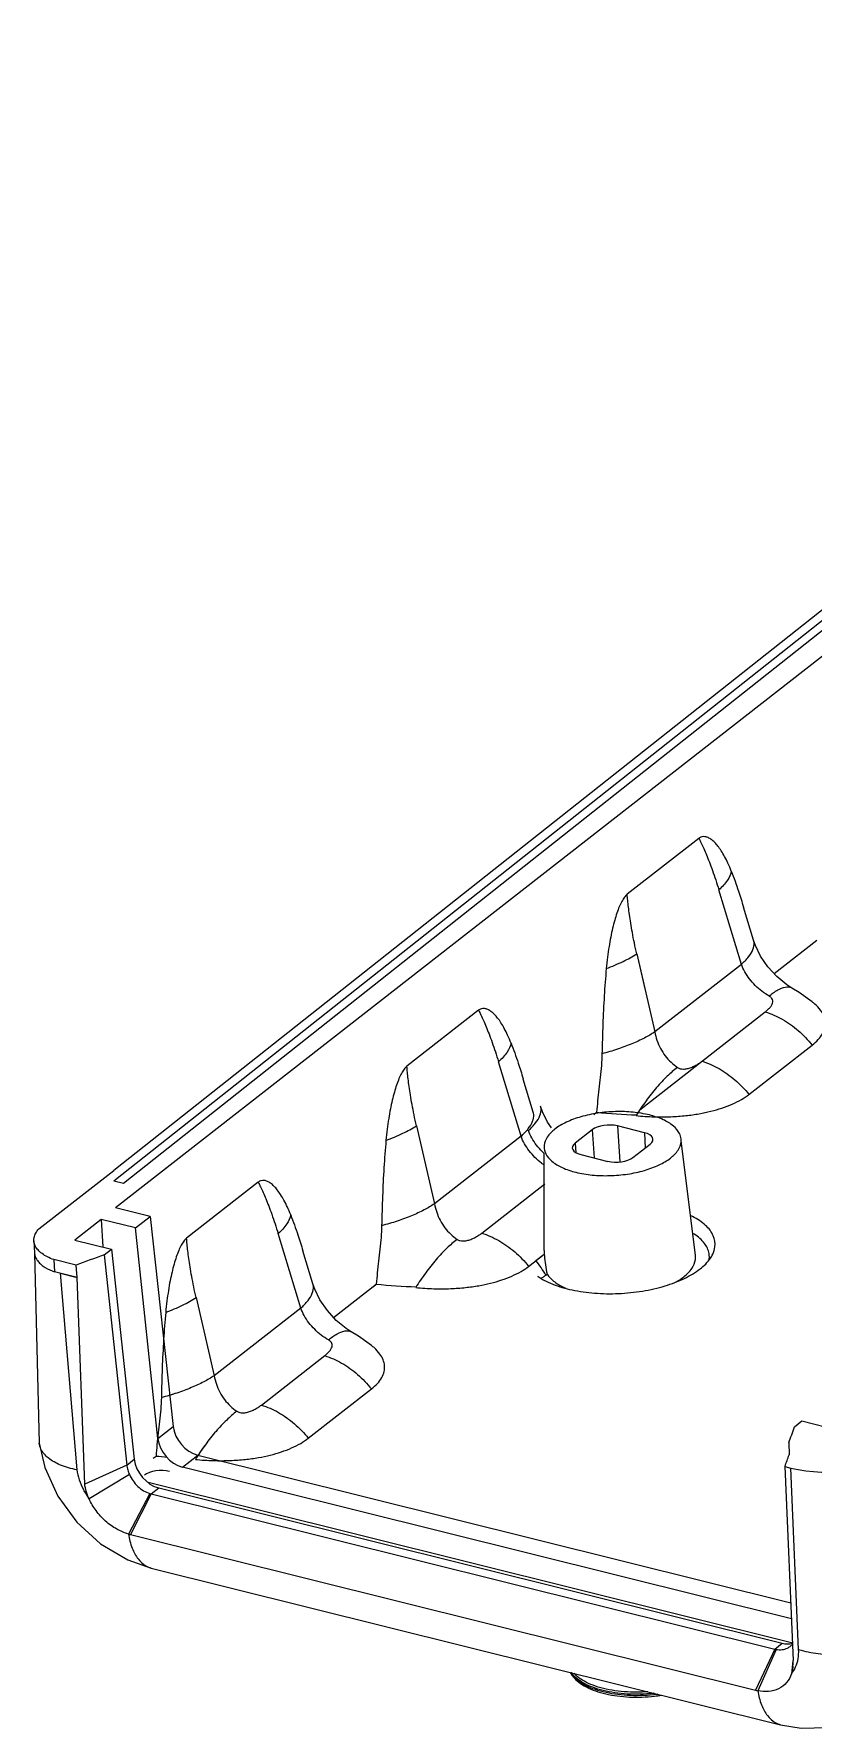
# Model space of a CAD drawing. Header units: inches. Extents: x 3700 to 4563, y 1353 to 2328.
# Drawn here: x 4299.09 to 4317.55, y 1422.08 to 1462.18 of the extents above; entities that cross this region are included whole.
import ezdxf

# ---------------------------------------------------------------- set-up
doc = ezdxf.new("R2010")
doc.units = ezdxf.units.IN
doc.header["$LTSCALE"] = 0.5
doc.layers.add('02___PRT_ALL_AXES', color=7, linetype='Continuous')
doc.layers.add('06___PRT_ALL_SURFS', color=7, linetype='Continuous')

msp = doc.modelspace()

# ---------------------------------------------------------------- linework, layer by layer
at = {"color": 7, "linetype": 'Continuous'}
for p, q in [((4334.998, 1462.18), (4300.985, 1435.283)), ((4335.263, 1461.095), (4301.022, 1434.397)), ((4333.038, 1460.372), (4300.985, 1435.025)), ((4333.267, 1460.315), (4301.214, 1434.968)), ((4314.84, 1443.14), (4313.143, 1441.817)), ((4316.136, 1440.731), (4316.135, 1440.731)), ((4316.626, 1439.938), (4317.638, 1440.727)), ((4317.042, 1439.598), (4317.042, 1439.598)), ((4309.622, 1439.071), (4307.925, 1437.748)), ((4316.027, 1437.079), (4317.524, 1438.246)), ((4311.091, 1436.798), (4311.091, 1436.798)), ((4310.917, 1436.662), (4310.917, 1436.663)), ((4312.35, 1436.604), (4312.419, 1436.658)), ((4313.554, 1436.174), (4312.912, 1436.334)), ((4312.912, 1436.334), (4312.967, 1435.483)), ((4312.317, 1436.244), (4311.91, 1435.927)), ((4311.91, 1435.927), (4311.929, 1435.701)), ((4312.317, 1436.244), (4312.36, 1435.577)), ((4313.28, 1435.586), (4313.687, 1435.904)), ((4313.554, 1436.174), (4313.566, 1435.809)), ((4314.759, 1433.268), (4314.421, 1435.988)), ((4302.643, 1435.661), (4301.022, 1434.397)), ((4311.176, 1433.384), (4311.176, 1435.683)), ((4311.997, 1435.568), (4311.998, 1435.568)), ((4312.043, 1435.656), (4312.684, 1435.496)), ((4299.205, 1433.895), (4300.985, 1435.283)), ((4301.214, 1434.968), (4300.985, 1435.025)), ((4304.403, 1435.002), (4302.707, 1433.679)), ((4304.403, 1435.002), (4302.707, 1433.679)), ((4301.845, 1434.192), (4301.022, 1434.397)), ((4300.686, 1434.122), (4300.06, 1433.634)), ((4300.686, 1434.122), (4300.726, 1433.469)), ((4301.497, 1433.921), (4300.686, 1434.122)), ((4301.497, 1433.921), (4301.845, 1434.192)), ((4302.03, 1428.94), (4301.497, 1433.921)), ((4301.845, 1434.192), (4302.391, 1429.221)), ((4299.091, 1433.618), (4299.105, 1433.33)), ((4300.06, 1433.634), (4300.926, 1433.419)), ((4299.106, 1433.315), (4299.216, 1428.822)), ((4299.562, 1433.169), (4299.577, 1432.881)), ((4300.088, 1433.038), (4299.562, 1433.169)), ((4300.752, 1433.283), (4300.926, 1433.419)), ((4300.752, 1433.283), (4301.29, 1428.307)), ((4300.926, 1433.419), (4301.469, 1428.446)), ((4310.808, 1433.01), (4311.179, 1433.299)), ((4310.982, 1433.146), (4311.179, 1433.299)), ((4300.114, 1432.747), (4299.577, 1432.881)), ((4299.714, 1432.847), (4300.114, 1432.747)), ((4300.114, 1432.747), (4300.088, 1433.038)), ((4300.294, 1427.857), (4300.114, 1432.747)), ((4311.215, 1432.805), (4311.245, 1432.829)), ((4305.699, 1432.594), (4305.699, 1432.594)), ((4305.699, 1432.594), (4305.699, 1432.594)), ((4306.189, 1431.801), (4307.201, 1432.59)), ((4307.132, 1432.536), (4307.201, 1432.59)), ((4306.605, 1431.461), (4306.605, 1431.461)), ((4306.605, 1431.461), (4306.605, 1431.461)), ((4305.59, 1428.942), (4307.088, 1430.109)), ((4305.59, 1428.942), (4307.088, 1430.109)), ((4302.03, 1428.94), (4302.391, 1429.221)), ((4317.105, 1429.215), (4317.279, 1429.351)), ((4317.279, 1429.351), (4318.144, 1429.135)), ((4316.972, 1428.838), (4316.977, 1428.552)), ((4301.29, 1428.307), (4300.294, 1427.857)), ((4301.29, 1428.307), (4301.469, 1428.446)), ((4301.913, 1428.467), (4301.983, 1428.521)), ((4302.609, 1428.259), (4302.971, 1428.541)), ((4302.971, 1428.541), (4317.016, 1425.047)), ((4301.353, 1428.081), (4300.398, 1427.507)), ((4317.063, 1424.096), (4301.795, 1427.894)), ((4317.033, 1424.671), (4302.609, 1428.259)), ((4316.878, 1428.273), (4317.02, 1428.238)), ((4316.878, 1428.273), (4317.075, 1423.683)), ((4301.835, 1427.635), (4301.328, 1426.674)), ((4301.869, 1427.626), (4301.375, 1426.662)), ((4301.869, 1427.626), (4302.049, 1427.766)), ((4301.869, 1427.626), (4316.637, 1423.952)), ((4302.049, 1427.766), (4316.817, 1424.092)), ((4301.375, 1426.662), (4316.186, 1422.977)), ((4301.869, 1425.871), (4316.775, 1422.163)), ((4316.637, 1423.952), (4316.186, 1422.977)), ((4316.671, 1423.945), (4316.234, 1422.966)), ((4316.637, 1423.952), (4316.817, 1424.092)), ((4317.065, 1423.684), (4317.033, 1423.369))]:
    msp.add_line(p, q, dxfattribs=at)
for points in [[(4299.216, 1428.822), (4299.349, 1428.253), (4299.658, 1427.57), (4300.107, 1426.954), (4300.67, 1426.442), (4301.313, 1426.064), (4301.869, 1425.871)], [(4316.775, 1422.163), (4317.265, 1422.082), (4317.882, 1422.098), (4318.463, 1422.243), (4318.987, 1422.506), (4319.167, 1422.635)]]:
    msp.add_lwpolyline(points, dxfattribs=at)
for centre, radius, start, end in [((4313.775, 1449.53), 12.943, 263.9891, 268.1701), ((4376.71, 1226.268), 220.511, 110.14903, 110.33285), ((4308.926, 1431.496), 2.637, 29.7674, 38.872), ((4311.816, 1433.905), 1.379, 234.6108, 236.539), ((4311.886, 1434.014), 1.508, 236.5821, 241.0111), ((4311.951, 1434.128), 1.639, 240.9605, 241.5252), ((4308.557, 1445.462), 12.943, 263.9891, 268.1701), ((4322.379, 1430.06), 20.253, 174.7235, 176.5185), ((4279.617, 1442.269), 39.696, 340.2239, 340.8007), ((4303.338, 1441.393), 12.943, 263.9891, 265.1742), ((4280.084, 1441.453), 39.084, 340.292, 340.7266), ((4302.015, 1428.21), 0.602, 252.6253, 256.0005), ((4301.667, 1427.831), 1.205, 253.6642, 256.0162), ((4316.774, 1424.504), 0.568, 256.0269, 259.5339), ((4316.785, 1424.294), 0.354, 296.2623, 307.9802), ((4316.787, 1424.291), 0.35, 307.9437, 321.3737), ((4316.152, 1423.644), 0.923, 354.0006, 2.3837), ((4316.461, 1424.083), 1.139, 256.0221, 258.4635)]:
    msp.add_arc(centre, radius, start, end, dxfattribs=at)
for centre, major_axis, ratio, start_param, end_param in [((4312.681, 1436.154), (0.431, 0.026), 0.46419, 0.977817, 2.548308), ((4312.274, 1435.836), (0.431, 0.026), 0.463928, 2.548436, 4.118928), ((4313.323, 1435.994), (0.431, 0.026), 0.463928, 5.690029, 7.26052), ((4312.916, 1435.677), (0.431, 0.026), 0.46419, -2.163776, -0.593284), ((4302.936, 1429.115), (-0.401, 0.511), 0.733242, 0.868149, 2.386585), ((4302.575, 1428.834), (-0.399, 0.513), 0.735268, 0.871588, 2.390024), ((4302.014, 1428.34), (-0.401, 0.512), 0.733649, 0.868832, 2.387268), ((4302.071, 1427.978), (0.431, 0.026), 0.46419, 0.977817, 2.548308), ((4316.782, 1424.667), (-0.401, 0.512), 0.733649, -3.895917, -3.431085)]:
    msp.add_ellipse(centre, major_axis=major_axis, ratio=ratio, start_param=start_param, end_param=end_param, dxfattribs=at)
for points, start_tangent, end_tangent in [([(4315.609, 1442.365), (4315.53, 1442.551), (4315.45, 1442.711), (4315.371, 1442.845), (4315.292, 1442.956), (4315.213, 1443.046), (4315.135, 1443.113), (4315.058, 1443.158), (4314.983, 1443.18), (4314.909, 1443.175), (4314.84, 1443.14)], (-0.364623, 0.931155), (-0.788621, -0.61488)), ([(4314.84, 1443.14), (4314.895, 1443.028), (4314.955, 1442.899), (4315.02, 1442.75), (4315.089, 1442.578), (4315.163, 1442.379), (4315.239, 1442.156), (4315.313, 1441.923)], (0.461767, -0.887001), (0.289851, -0.957072)), ([(4315.609, 1442.365), (4315.519, 1442.151), (4315.313, 1441.923)], (-0.148715, -0.98888), (-0.746721, -0.665137)), ([(4315.609, 1442.365), (4315.779, 1441.891), (4315.898, 1441.514)], (0.364518, -0.931196), (0.289613, -0.957144)), ([(4313.143, 1441.817), (4313.078, 1441.747), (4313.016, 1441.647), (4312.956, 1441.521), (4312.899, 1441.371), (4312.847, 1441.2), (4312.798, 1441.013), (4312.753, 1440.805), (4312.713, 1440.578), (4312.678, 1440.329), (4312.648, 1440.059)], (-0.788621, -0.61488), (-0.093222, -0.995645)), ([(4313.37, 1440.408), (4313.313, 1440.664), (4313.265, 1440.911), (4313.226, 1441.135), (4313.196, 1441.335), (4313.173, 1441.514), (4313.155, 1441.674), (4313.143, 1441.817)], (-0.225678, 0.974202), (-0.074854, 0.997194)), ([(4315.847, 1440.158), (4316.019, 1440.338), (4316.12, 1440.512), (4316.147, 1440.671), (4316.135, 1440.731)], (0.748982, 0.662591), (-0.290844, 0.95677)), ([(4312.648, 1440.059), (4313.049, 1440.229), (4313.37, 1440.408)], (0.93732, 0.34847), (0.835142, 0.550035)), ([(4312.648, 1440.059), (4313.049, 1440.229), (4313.37, 1440.408)], (0.93732, 0.34847), (0.835142, 0.550035)), ([(4312.648, 1440.059), (4312.599, 1439.413), (4312.566, 1438.74), (4312.546, 1438.041)], (-0.092996, -0.995666), (-0.020299, -0.999794)), ([(4316.503, 1439.408), (4316.712, 1439.552), (4316.889, 1439.62), (4317.026, 1439.607), (4317.042, 1439.598)], (0.774291, 0.63283), (0.851321, -0.524645)), ([(4310.391, 1438.296), (4310.312, 1438.483), (4310.232, 1438.642), (4310.153, 1438.777), (4310.074, 1438.888), (4309.995, 1438.977), (4309.916, 1439.045), (4309.84, 1439.09), (4309.764, 1439.111), (4309.691, 1439.106), (4309.622, 1439.071)], (-0.364623, 0.931155), (-0.788621, -0.61488)), ([(4317.524, 1438.246), (4317.666, 1438.377), (4317.767, 1438.517), (4317.822, 1438.659), (4317.832, 1438.798), (4317.8, 1438.935), (4317.723, 1439.074), (4317.591, 1439.218), (4317.527, 1439.272)], (0.788415, 0.615144), (-0.785653, 0.618667)), ([(4309.622, 1439.071), (4309.677, 1438.96), (4309.737, 1438.831), (4309.801, 1438.682), (4309.87, 1438.51), (4309.944, 1438.311), (4310.021, 1438.087), (4310.095, 1437.854)], (0.461767, -0.887001), (0.289851, -0.957072)), ([(4316.414, 1439.034), (4316.816, 1438.858), (4317.194, 1438.59), (4317.524, 1438.246)], (0.954829, -0.297155), (0.625545, -0.780188)), ([(4313.798, 1438.56), (4313.553, 1438.415), (4313.254, 1438.277), (4312.914, 1438.15), (4312.546, 1438.041)], (-0.827168, -0.561955), (-0.966745, -0.255743)), ([(4310.391, 1438.296), (4310.3, 1438.083), (4310.095, 1437.854)], (-0.148715, -0.98888), (-0.746721, -0.665137)), ([(4310.391, 1438.296), (4310.561, 1437.822), (4310.68, 1437.446)], (0.364518, -0.931196), (0.289613, -0.957144)), ([(4312.546, 1438.041), (4312.531, 1437.766), (4312.504, 1437.484), (4312.472, 1437.204), (4312.443, 1436.928), (4312.419, 1436.658)], (-0.020303, -0.999794), (-0.072252, -0.997386)), ([(4312.546, 1438.041), (4312.531, 1437.766), (4312.504, 1437.484), (4312.472, 1437.204), (4312.443, 1436.928), (4312.419, 1436.658)], (-0.020303, -0.999794), (-0.072252, -0.997386)), ([(4307.925, 1437.748), (4307.86, 1437.679), (4307.797, 1437.578), (4307.738, 1437.453), (4307.681, 1437.302), (4307.628, 1437.132), (4307.58, 1436.944), (4307.535, 1436.737), (4307.495, 1436.509), (4307.46, 1436.261), (4307.43, 1435.991)], (-0.788621, -0.61488), (-0.093222, -0.995645)), ([(4308.151, 1436.339), (4308.095, 1436.596), (4308.047, 1436.842), (4308.008, 1437.066), (4307.978, 1437.266), (4307.955, 1437.445), (4307.937, 1437.605), (4307.925, 1437.748)], (-0.225678, 0.974202), (-0.074854, 0.997194)), ([(4314.336, 1437.718), (4314.093, 1437.511), (4313.84, 1437.243), (4313.589, 1436.927), (4313.352, 1436.578)], (-0.802292, -0.596931), (-0.533559, -0.845763)), ([(4314.917, 1437.866), (4315.318, 1437.69), (4315.696, 1437.422), (4316.027, 1437.079)], (0.954828, -0.297158), (0.625547, -0.780187)), ([(4314.917, 1437.866), (4315.318, 1437.69), (4315.696, 1437.422), (4316.027, 1437.079)], (0.954828, -0.297158), (0.625547, -0.780187)), ([(4310.803, 1436.225), (4310.975, 1436.405), (4311.076, 1436.579), (4311.102, 1436.738), (4311.091, 1436.798)], (0.748982, 0.662591), (-0.290844, 0.95677)), ([(4313.352, 1436.578), (4313.782, 1436.551), (4314.18, 1436.553), (4314.533, 1436.578), (4314.845, 1436.622), (4315.126, 1436.681), (4315.388, 1436.757), (4315.631, 1436.85), (4315.847, 1436.958), (4316.027, 1437.079)], (0.995093, -0.098944), (0.788826, 0.614617)), ([(4307.43, 1435.991), (4307.831, 1436.16), (4308.151, 1436.339)], (0.93732, 0.34847), (0.835142, 0.550035)), ([(4310.629, 1436.089), (4310.801, 1436.27), (4310.902, 1436.443), (4310.929, 1436.602), (4310.917, 1436.662)], (0.748982, 0.662591), (-0.290844, 0.95677)), ([(4314.418, 1436.032), (4314.382, 1436.154), (4314.237, 1436.332), (4313.993, 1436.482), (4313.668, 1436.593), (4313.284, 1436.658), (4312.867, 1436.673), (4312.445, 1436.636), (4312.047, 1436.549), (4311.7, 1436.42), (4311.428, 1436.256)], (-0.124068, 0.992274), (-0.788621, -0.61488)), ([(4307.43, 1435.991), (4307.381, 1435.345), (4307.348, 1434.671), (4307.327, 1433.972)], (-0.092996, -0.995666), (-0.020299, -0.999794)), ([(4311.428, 1436.256), (4311.25, 1436.069), (4311.177, 1435.871), (4311.176, 1435.84)], (-0.788621, -0.61488), (0.009778, -0.999952)), ([(4314.168, 1435.574), (4314.347, 1435.762), (4314.42, 1435.959), (4314.418, 1436.032)], (0.788621, 0.61488), (-0.124068, 0.992274)), ([(4311.176, 1435.84), (4311.215, 1435.677), (4311.36, 1435.498), (4311.604, 1435.348), (4311.929, 1435.237), (4312.313, 1435.172), (4312.73, 1435.158), (4313.152, 1435.195), (4313.55, 1435.281), (4313.897, 1435.411), (4314.168, 1435.574)], (0.009778, -0.999952), (0.788621, 0.61488)), ([(4305.173, 1434.228), (4305.094, 1434.414), (4305.014, 1434.574), (4304.934, 1434.708), (4304.855, 1434.819), (4304.777, 1434.909), (4304.698, 1434.976), (4304.621, 1435.021), (4304.546, 1435.042), (4304.473, 1435.038), (4304.403, 1435.002)], (-0.364623, 0.931155), (-0.788621, -0.61488)), ([(4305.173, 1434.228), (4305.094, 1434.414), (4305.014, 1434.574), (4304.934, 1434.708), (4304.855, 1434.819), (4304.777, 1434.909), (4304.698, 1434.976), (4304.621, 1435.021), (4304.546, 1435.042), (4304.473, 1435.038), (4304.403, 1435.002)], (-0.364623, 0.931155), (-0.788621, -0.61488)), ([(4304.403, 1435.002), (4304.459, 1434.891), (4304.519, 1434.762), (4304.583, 1434.613), (4304.652, 1434.441), (4304.726, 1434.242), (4304.803, 1434.018), (4304.876, 1433.786)], (0.461767, -0.887001), (0.289851, -0.957072)), ([(4304.403, 1435.002), (4304.459, 1434.891), (4304.519, 1434.762), (4304.583, 1434.613), (4304.652, 1434.441), (4304.726, 1434.242), (4304.803, 1434.018), (4304.876, 1433.786)], (0.461767, -0.887001), (0.289851, -0.957072)), ([(4308.579, 1434.491), (4308.335, 1434.347), (4308.036, 1434.208), (4307.696, 1434.082), (4307.327, 1433.972)], (-0.827168, -0.561955), (-0.966745, -0.255743)), ([(4299.091, 1433.618), (4299.097, 1433.694), (4299.135, 1433.796), (4299.205, 1433.895)], (-0.048135, 0.998841), (0.665775, 0.746153)), ([(4305.173, 1434.228), (4305.082, 1434.014), (4304.876, 1433.786)], (-0.148715, -0.98888), (-0.746721, -0.665137)), ([(4305.173, 1434.228), (4305.082, 1434.014), (4304.876, 1433.786)], (-0.148715, -0.98888), (-0.746721, -0.665137)), ([(4305.173, 1434.228), (4305.343, 1433.754), (4305.462, 1433.377)], (0.364518, -0.931196), (0.289613, -0.957144)), ([(4305.173, 1434.228), (4305.343, 1433.754), (4305.462, 1433.377)], (0.364518, -0.931196), (0.289613, -0.957144)), ([(4307.327, 1433.972), (4307.313, 1433.697), (4307.285, 1433.416), (4307.254, 1433.136), (4307.225, 1432.859), (4307.201, 1432.59)], (-0.020303, -0.999794), (-0.072252, -0.997386)), ([(4307.327, 1433.972), (4307.313, 1433.697), (4307.285, 1433.416), (4307.254, 1433.136), (4307.225, 1432.859), (4307.201, 1432.59)], (-0.020303, -0.999794), (-0.072252, -0.997386)), ([(4315.17, 1433.299), (4315.22, 1433.469), (4315.182, 1433.733), (4315.001, 1433.978), (4314.691, 1434.188), (4314.65, 1434.208)], (0.42572, 0.904855), (-0.902635, 0.430407)), ([(4299.562, 1433.169), (4299.41, 1433.235), (4299.284, 1433.312), (4299.188, 1433.399), (4299.124, 1433.493), (4299.093, 1433.592), (4299.091, 1433.618)], (-0.939839, 0.341619), (-0.048135, 0.998841)), ([(4302.707, 1433.679), (4302.642, 1433.61), (4302.579, 1433.51), (4302.52, 1433.384), (4302.463, 1433.234), (4302.41, 1433.063), (4302.362, 1432.875), (4302.317, 1432.668), (4302.277, 1432.441), (4302.241, 1432.192), (4302.212, 1431.922)], (-0.788621, -0.61488), (-0.093222, -0.995645)), ([(4302.707, 1433.679), (4302.642, 1433.61), (4302.579, 1433.51), (4302.52, 1433.384), (4302.463, 1433.234), (4302.41, 1433.063), (4302.362, 1432.875), (4302.317, 1432.668), (4302.277, 1432.441), (4302.241, 1432.192), (4302.212, 1431.922)], (-0.788621, -0.61488), (-0.093222, -0.995645)), ([(4302.933, 1432.271), (4302.877, 1432.527), (4302.829, 1432.773), (4302.79, 1432.998), (4302.76, 1433.198), (4302.736, 1433.377), (4302.719, 1433.537), (4302.707, 1433.679)], (-0.225678, 0.974202), (-0.074854, 0.997194)), ([(4302.933, 1432.271), (4302.877, 1432.527), (4302.829, 1432.773), (4302.79, 1432.998), (4302.76, 1433.198), (4302.736, 1433.377), (4302.719, 1433.537), (4302.707, 1433.679)], (-0.225678, 0.974202), (-0.074854, 0.997194)), ([(4309.117, 1433.65), (4308.875, 1433.442), (4308.622, 1433.174), (4308.371, 1432.858), (4308.133, 1432.51)], (-0.802292, -0.596931), (-0.533559, -0.845763)), ([(4309.699, 1433.798), (4310.1, 1433.621), (4310.478, 1433.354), (4310.809, 1433.01)], (0.954828, -0.297158), (0.625547, -0.780187)), ([(4315.081, 1433.149), (4315.084, 1433.311), (4314.973, 1433.555), (4314.733, 1433.769), (4314.7, 1433.789)], (0.183963, 0.982933), (-0.853594, 0.520939)), ([(4299.105, 1433.33), (4299.11, 1433.288), (4299.138, 1433.205), (4299.189, 1433.127), (4299.263, 1433.053), (4299.358, 1432.985), (4299.577, 1432.881)], (0.049599, -0.998769), (0.939879, -0.341508)), ([(4311.176, 1433.386), (4311.182, 1433.255), (4311.207, 1433.046), (4311.245, 1432.829)], (0.000973, -1), (0.188259, -0.982119)), ([(4314.483, 1432.762), (4314.677, 1432.963), (4314.759, 1433.176), (4314.759, 1433.268)], (0.788621, 0.61488), (-0.121594, 0.99258)), ([(4314.498, 1432.723), (4314.504, 1432.726), (4314.87, 1432.949), (4315.114, 1433.202), (4315.17, 1433.299)], (0.901997, 0.431742), (0.42572, 0.904855)), ([(4308.133, 1432.51), (4308.563, 1432.482), (4308.962, 1432.484), (4309.314, 1432.51), (4309.626, 1432.553), (4309.908, 1432.613), (4310.17, 1432.688), (4310.413, 1432.781), (4310.629, 1432.89), (4310.808, 1433.01)], (0.995093, -0.098944), (0.788826, 0.614617)), ([(4311.112, 1432.731), (4311.151, 1432.758), (4311.215, 1432.805)], (0.833563, 0.552424), (0.788832, 0.614608)), ([(4311.17, 1432.687), (4311.378, 1432.59), (4311.838, 1432.453), (4312.369, 1432.377), (4312.937, 1432.368), (4313.506, 1432.426), (4314.04, 1432.548), (4314.498, 1432.723)], (0.879018, -0.476788), (0.901997, 0.431742)), ([(4311.245, 1432.829), (4311.426, 1432.642), (4311.687, 1432.495)], (0.534197, -0.84536), (0.919523, -0.393036)), ([(4314.291, 1432.636), (4314.483, 1432.762)], (0.875026, 0.484076), (0.788621, 0.61488)), ([(4305.411, 1432.021), (4305.583, 1432.201), (4305.684, 1432.374), (4305.71, 1432.534), (4305.699, 1432.594)], (0.748982, 0.662591), (-0.290844, 0.95677)), ([(4305.411, 1432.021), (4305.583, 1432.201), (4305.684, 1432.374), (4305.71, 1432.534), (4305.699, 1432.594)], (0.748982, 0.662591), (-0.290844, 0.95677)), ([(4302.212, 1431.922), (4302.163, 1431.276), (4302.129, 1430.603), (4302.109, 1429.903)], (-0.092996, -0.995666), (-0.020299, -0.999794)), ([(4302.212, 1431.922), (4302.613, 1432.092), (4302.933, 1432.271)], (0.93732, 0.34847), (0.835142, 0.550035)), ([(4302.212, 1431.922), (4302.613, 1432.092), (4302.933, 1432.271)], (0.93732, 0.34847), (0.835142, 0.550035)), ([(4306.066, 1431.271), (4306.275, 1431.415), (4306.453, 1431.483), (4306.59, 1431.47), (4306.605, 1431.461)], (0.774291, 0.63283), (0.851321, -0.524645)), ([(4306.066, 1431.271), (4306.275, 1431.415), (4306.453, 1431.483), (4306.59, 1431.47), (4306.605, 1431.461)], (0.774291, 0.63283), (0.851321, -0.524645)), ([(4307.088, 1430.109), (4307.23, 1430.24), (4307.331, 1430.379), (4307.386, 1430.521), (4307.396, 1430.661), (4307.363, 1430.798), (4307.286, 1430.936), (4307.154, 1431.081), (4307.09, 1431.134)], (0.788415, 0.615144), (-0.785653, 0.618667)), ([(4307.088, 1430.109), (4307.23, 1430.24), (4307.331, 1430.379), (4307.386, 1430.521), (4307.396, 1430.661), (4307.363, 1430.798), (4307.286, 1430.936), (4307.154, 1431.081), (4307.09, 1431.134)], (0.788415, 0.615144), (-0.785653, 0.618667)), ([(4305.978, 1430.897), (4306.38, 1430.721), (4306.757, 1430.453), (4307.088, 1430.109)], (0.954829, -0.297155), (0.625545, -0.780188)), ([(4305.978, 1430.897), (4306.38, 1430.721), (4306.757, 1430.453), (4307.088, 1430.109)], (0.954829, -0.297155), (0.625545, -0.780188)), ([(4303.361, 1430.423), (4303.116, 1430.278), (4302.818, 1430.14), (4302.478, 1430.013), (4302.109, 1429.903)], (-0.827168, -0.561955), (-0.966745, -0.255743)), ([(4303.361, 1430.423), (4303.116, 1430.278), (4302.818, 1430.14), (4302.478, 1430.013), (4302.31, 1429.96)], (-0.827168, -0.561955), (-0.957609, -0.288071)), ([(4302.109, 1429.903), (4302.095, 1429.629), (4302.067, 1429.347), (4302.036, 1429.067), (4302.006, 1428.79), (4301.983, 1428.521)], (-0.020303, -0.999794), (-0.072252, -0.997386)), ([(4303.899, 1429.581), (4303.657, 1429.373), (4303.404, 1429.105), (4303.153, 1428.79), (4302.915, 1428.441)], (-0.802292, -0.596931), (-0.533559, -0.845763)), ([(4303.899, 1429.581), (4303.657, 1429.373), (4303.404, 1429.105), (4303.153, 1428.79), (4302.977, 1428.537)], (-0.802292, -0.596931), (-0.549423, -0.835545)), ([(4304.48, 1429.729), (4304.882, 1429.553), (4305.26, 1429.285), (4305.59, 1428.942)], (0.954828, -0.297158), (0.625547, -0.780187)), ([(4304.48, 1429.729), (4304.882, 1429.553), (4305.26, 1429.285), (4305.59, 1428.942)], (0.954828, -0.297158), (0.625547, -0.780187)), ([(4300.109, 1428.195), (4299.722, 1428.308), (4299.432, 1428.476), (4299.258, 1428.685), (4299.216, 1428.822)], (-0.981275, 0.192612), (-0.145575, 0.989347)), ([(4302.915, 1428.441), (4303.345, 1428.413), (4303.744, 1428.416), (4304.096, 1428.441), (4304.408, 1428.485), (4304.69, 1428.544), (4304.952, 1428.62), (4305.195, 1428.713), (4305.41, 1428.821), (4305.59, 1428.942)], (0.995093, -0.098944), (0.788826, 0.614617)), ([(4303.482, 1428.411), (4303.744, 1428.416), (4304.096, 1428.441), (4304.408, 1428.485), (4304.69, 1428.544), (4304.952, 1428.62), (4305.195, 1428.713), (4305.41, 1428.821), (4305.59, 1428.942)], (0.999984, -0.005656), (0.788826, 0.614617)), ([(4301.29, 1428.307), (4301.313, 1428.192), (4301.353, 1428.081)], (0.107485, -0.994207), (0.413004, -0.910729)), ([(4300.109, 1428.195), (4300.164, 1427.962), (4300.262, 1427.729), (4300.398, 1427.507)], (0.14168, -0.989913), (0.584058, -0.811712)), ([(4301.353, 1428.081), (4301.439, 1427.934), (4301.553, 1427.804), (4301.69, 1427.701), (4301.835, 1427.635)], (0.413004, -0.910729), (0.95438, -0.298596)), ([(4300.398, 1427.507), (4300.331, 1427.689), (4300.294, 1427.857)], (-0.411835, 0.911258), (-0.141496, 0.989939)), ([(4301.328, 1426.674), (4301.056, 1426.79), (4300.79, 1426.981), (4300.562, 1427.229), (4300.398, 1427.507)], (-0.959663, 0.281152), (-0.411835, 0.911258)), ([(4301.328, 1426.674), (4301.419, 1426.341), (4301.56, 1426.085), (4301.744, 1425.921), (4301.869, 1425.871)], (0.172645, -0.984984), (0.969809, -0.243866)), ([(4317.204, 1423.942), (4317.666, 1423.845), (4318.166, 1423.815), (4318.672, 1423.855), (4319.148, 1423.963), (4319.563, 1424.13), (4319.888, 1424.346)], (0.957636, -0.287982), (0.756059, 0.654504)), ([(4316.671, 1423.945), (4316.813, 1423.939), (4316.941, 1423.976)], (0.983459, -0.181131), (0.896928, 0.442176)), ([(4317.033, 1423.369), (4317.133, 1423.532), (4317.191, 1423.726), (4317.204, 1423.942)], (0.636652, 0.771151), (-0.042593, 0.999093)), ([(4317.071, 1423.548), (4317.068, 1423.525), (4317.033, 1423.369)], (-0.103365, -0.994644), (-0.326097, -0.945336)), ([(4311.797, 1423.398), (4311.863, 1423.296), (4311.996, 1423.168), (4312.173, 1423.056), (4312.389, 1422.963), (4312.636, 1422.892), (4312.908, 1422.843), (4313.196, 1422.818), (4313.493, 1422.817), (4313.791, 1422.839), (4313.954, 1422.862)], (0.449221, -0.893421), (0.987229, 0.159309)), ([(4313.867, 1422.883), (4313.768, 1422.871), (4313.457, 1422.85), (4313.148, 1422.855), (4312.851, 1422.884), (4312.575, 1422.938), (4312.328, 1423.014), (4312.117, 1423.111), (4311.95, 1423.225), (4311.83, 1423.353), (4311.803, 1423.396)], (-0.990949, -0.134241), (-0.494976, 0.868907)), ([(4313.781, 1422.907), (4313.766, 1422.905), (4313.455, 1422.884), (4313.146, 1422.888), (4312.849, 1422.918), (4312.573, 1422.972), (4312.326, 1423.048), (4312.115, 1423.145), (4311.948, 1423.259), (4311.828, 1423.387), (4311.824, 1423.393)], (-0.993695, -0.112118), (-0.563241, 0.826293)), ([(4313.629, 1422.942), (4313.453, 1422.934), (4313.148, 1422.938), (4312.854, 1422.967), (4312.581, 1423.02), (4312.336, 1423.096), (4312.128, 1423.192), (4311.962, 1423.304), (4311.891, 1423.373)], (-0.997318, -0.07319), (-0.672319, 0.740261)), ([(4317.033, 1423.369), (4316.916, 1423.161), (4316.73, 1423.015), (4316.493, 1422.95), (4316.234, 1422.966)], (-0.326097, -0.945336), (-0.979852, 0.199727)), ([(4316.234, 1422.966), (4316.325, 1422.633), (4316.466, 1422.377), (4316.65, 1422.213), (4316.775, 1422.163)], (0.172645, -0.984984), (0.969856, -0.243679))]:
    msp.add_spline(points, degree=3, dxfattribs=dict(at, start_tangent=start_tangent, end_tangent=end_tangent))
msp.add_open_spline([(4314.055, 1436.549), (4314.097, 1436.55), (4314.256, 1436.554), (4314.52, 1436.573), (4314.836, 1436.617), (4315.122, 1436.677), (4315.385, 1436.752), (4315.627, 1436.843), (4315.842, 1436.95), (4315.97, 1437.034), (4316.027, 1437.079)], degree=3, knots=[0.703843, 0.703843, 0.703843, 0.703843, 0.829776, 1.182802, 1.497824, 1.785407, 2.058008, 2.31834, 2.559978, 2.776332, 2.776332, 2.776332, 2.776332], dxfattribs=at)
at = {"layer": '02___PRT_ALL_AXES', "color": 7, "linetype": 'Continuous'}
for p, q in [((4299.714, 1432.847), (4300.109, 1428.195)), ((4317.204, 1423.942), (4317.02, 1428.238))]:
    msp.add_line(p, q, dxfattribs=at)
msp.add_ellipse((4318.061, 1429.054), major_axis=(1.947, 0.115), ratio=0.465239, start_param=-2.161849, end_param=-0.593792, dxfattribs=at)
at = {"layer": '06___PRT_ALL_SURFS', "color": 7, "linetype": 'Continuous'}
for p, q in [((4315.847, 1440.158), (4315.313, 1441.923)), ((4316.135, 1440.731), (4315.899, 1441.511)), ((4313.37, 1440.408), (4313.562, 1439.575)), ((4313.37, 1440.408), (4313.798, 1438.56)), ((4315.847, 1440.158), (4313.798, 1438.56)), ((4313.441, 1436.715), (4316.414, 1439.034)), ((4310.629, 1436.089), (4310.095, 1437.854)), ((4310.917, 1436.663), (4310.681, 1437.442)), ((4308.151, 1436.339), (4308.579, 1434.491)), ((4310.629, 1436.089), (4308.579, 1434.491)), ((4309.699, 1433.798), (4311.196, 1434.965)), ((4305.411, 1432.021), (4304.876, 1433.786)), ((4305.411, 1432.021), (4304.876, 1433.786)), ((4305.699, 1432.594), (4305.463, 1433.374)), ((4305.699, 1432.594), (4305.463, 1433.374)), ((4302.933, 1432.271), (4303.361, 1430.423)), ((4302.933, 1432.271), (4303.361, 1430.423)), ((4305.411, 1432.021), (4303.361, 1430.423)), ((4305.411, 1432.021), (4303.361, 1430.423)), ((4304.48, 1429.729), (4305.978, 1430.897)), ((4304.48, 1429.729), (4305.978, 1430.897))]:
    msp.add_line(p, q, dxfattribs=at)
for points in [[(4317.042, 1439.598), (4316.921, 1439.677), (4316.69, 1439.868), (4316.477, 1440.1), (4316.303, 1440.354), (4316.18, 1440.604), (4316.136, 1440.731)], [(4317.527, 1439.271), (4317.472, 1439.314), (4317.214, 1439.492), (4317.042, 1439.598)], [(4311.351, 1436.287), (4311.259, 1436.421), (4311.136, 1436.671), (4311.091, 1436.798)], [(4306.605, 1431.461), (4306.485, 1431.54), (4306.253, 1431.731), (4306.041, 1431.963), (4305.867, 1432.217), (4305.744, 1432.467), (4305.699, 1432.594)], [(4306.605, 1431.461), (4306.485, 1431.54), (4306.253, 1431.731), (4306.041, 1431.963), (4305.867, 1432.217), (4305.744, 1432.467), (4305.699, 1432.594)], [(4307.09, 1431.134), (4307.035, 1431.177), (4306.778, 1431.355), (4306.605, 1431.461)], [(4307.09, 1431.134), (4307.035, 1431.177), (4306.778, 1431.355), (4306.605, 1431.461)]]:
    msp.add_lwpolyline(points, dxfattribs=at)
for points, start_tangent, end_tangent in [([(4316.503, 1439.408), (4316.334, 1439.52), (4316.178, 1439.657), (4316.041, 1439.813), (4315.929, 1439.983), (4315.847, 1440.158)], (-0.869664, 0.493645), (-0.352361, 0.935864)), ([(4316.414, 1439.034), (4316.485, 1439.095), (4316.54, 1439.156), (4316.577, 1439.216), (4316.593, 1439.272), (4316.586, 1439.324), (4316.555, 1439.369), (4316.503, 1439.408)], (0.788603, 0.614903), (-0.869553, 0.493839)), ([(4313.798, 1438.56), (4313.849, 1438.36), (4313.932, 1438.169), (4314.044, 1437.994), (4314.181, 1437.841), (4314.336, 1437.718)], (0.167623, -0.985851), (0.834957, -0.550315)), ([(4314.336, 1437.718), (4314.401, 1437.689), (4314.478, 1437.68), (4314.565, 1437.691), (4314.655, 1437.718), (4314.747, 1437.758), (4314.835, 1437.809), (4314.917, 1437.866)], (0.835172, -0.549989), (0.788639, 0.614857)), ([(4308.579, 1434.491), (4308.631, 1434.292), (4308.714, 1434.1), (4308.826, 1433.925), (4308.962, 1433.773), (4309.117, 1433.65)], (0.167623, -0.985851), (0.834957, -0.550315)), ([(4309.117, 1433.65), (4309.183, 1433.621), (4309.26, 1433.612), (4309.346, 1433.622), (4309.437, 1433.649), (4309.528, 1433.689), (4309.617, 1433.74), (4309.699, 1433.798)], (0.835172, -0.549989), (0.788639, 0.614857)), ([(4306.066, 1431.271), (4305.897, 1431.383), (4305.741, 1431.52), (4305.605, 1431.676), (4305.493, 1431.845), (4305.411, 1432.021)], (-0.869664, 0.493645), (-0.352361, 0.935864)), ([(4306.066, 1431.271), (4305.897, 1431.383), (4305.741, 1431.52), (4305.605, 1431.676), (4305.493, 1431.845), (4305.411, 1432.021)], (-0.869664, 0.493645), (-0.352361, 0.935864)), ([(4305.978, 1430.897), (4306.048, 1430.958), (4306.104, 1431.019), (4306.141, 1431.079), (4306.157, 1431.135), (4306.15, 1431.186), (4306.119, 1431.232), (4306.066, 1431.271)], (0.788603, 0.614903), (-0.869553, 0.493839)), ([(4305.978, 1430.897), (4306.048, 1430.958), (4306.104, 1431.019), (4306.141, 1431.079), (4306.157, 1431.135), (4306.15, 1431.186), (4306.119, 1431.232), (4306.066, 1431.271)], (0.788603, 0.614903), (-0.869553, 0.493839)), ([(4303.361, 1430.423), (4303.412, 1430.223), (4303.496, 1430.032), (4303.608, 1429.856), (4303.744, 1429.704), (4303.899, 1429.581)], (0.167623, -0.985851), (0.834957, -0.550315)), ([(4303.361, 1430.423), (4303.412, 1430.223), (4303.496, 1430.032), (4303.608, 1429.856), (4303.744, 1429.704), (4303.899, 1429.581)], (0.167623, -0.985851), (0.834957, -0.550315)), ([(4303.899, 1429.581), (4303.965, 1429.552), (4304.042, 1429.543), (4304.128, 1429.554), (4304.219, 1429.58), (4304.31, 1429.621), (4304.399, 1429.672), (4304.48, 1429.729)], (0.835172, -0.549989), (0.788639, 0.614857)), ([(4303.899, 1429.581), (4303.965, 1429.552), (4304.042, 1429.543), (4304.128, 1429.554), (4304.219, 1429.58), (4304.31, 1429.621), (4304.399, 1429.672), (4304.48, 1429.729)], (0.835172, -0.549989), (0.788639, 0.614857))]:
    msp.add_spline(points, degree=3, dxfattribs=dict(at, start_tangent=start_tangent, end_tangent=end_tangent))
for points, knots in [([(4314.496, 1437.681), (4314.519, 1437.682), (4314.573, 1437.691), (4314.658, 1437.716), (4314.748, 1437.757), (4314.835, 1437.807), (4314.891, 1437.846), (4314.917, 1437.866)], [0.1670985, 0.1670985, 0.1670985, 0.1670985, 0.2361158, 0.3305783, 0.4306545, 0.5327832, 0.6324931, 0.6324931, 0.6324931, 0.6324931]), ([(4311.176, 1435.408), (4311.155, 1435.422), (4311.079, 1435.477), (4310.956, 1435.585), (4310.82, 1435.741), (4310.709, 1435.909), (4310.652, 1436.029), (4310.629, 1436.089)], [0.1284333, 0.1284333, 0.1284333, 0.1284333, 0.2030995, 0.4105148, 0.617734, 0.820775, 1.0145278, 1.0145278, 1.0145278, 1.0145278]), ([(4311.176, 1435.683), (4311.161, 1435.697), (4311.098, 1435.758), (4310.994, 1435.876), (4310.883, 1436.044), (4310.826, 1436.165), (4310.803, 1436.225)], [0.3518214, 0.3518214, 0.3518214, 0.3518214, 0.4105148, 0.617734, 0.820775, 1.0145278, 1.0145278, 1.0145278, 1.0145278])]:
    msp.add_open_spline(points, degree=3, knots=knots, dxfattribs=at)

doc.saveas('drawing.dxf')
